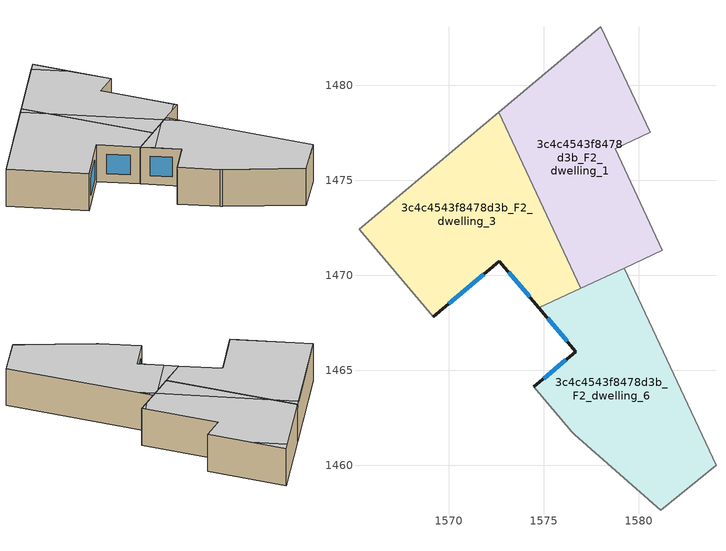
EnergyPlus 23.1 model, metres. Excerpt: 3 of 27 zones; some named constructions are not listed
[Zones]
3c4c4543f8478d3b_F2_dwelling_1
 floor to 3c4c4543f8478d3b_F1_dwelling_1 (EU_floor_Construction): 1578.01,1483.09 1580.59,1477.53 1578.75,1476.68 1581.25,1471.31 1576.95,1469.32 1572.64,1478.59 z6
 wall to 3c4c4543f8478d3b_F2_dwelling_2 (EU_wall_Construction): 1581.25,1471.31 1578.75,1476.68 1580.59,1477.53 z6:9
 wall to 3c4c4543f8478d3b_F2_dwelling_3 (EU_wall_Construction): 1572.64,1478.59 1576.95,1469.32 z6:9
 wall adiabatic (EU_wall_Construction): 1578.01,1483.09 1572.64,1478.59 z6:9
 wall to 3c4c4543f8478d3b_F2_dwelling_0 (EU_wall_Construction): 1580.59,1477.53 1578.01,1483.09 z6:9
 wall to 3c4c4543f8478d3b_F2_dwelling_6 (EU_wall_Construction): 1576.95,1469.32 1579.24,1470.38 z6:9
 wall to 3c4c4543f8478d3b_F2_dwelling_5 (EU_wall_Construction): 1579.24,1470.38 1581.25,1471.31 z6:9
 ceiling to 3c4c4543f8478d3b_F3_dwelling_3 (EU_floor_Construction): 1580.3,1470.87 1581.13,1471.57 1578.75,1476.68 1580.59,1477.53 1579.18,1480.56 1577.46,1482.62 1572.64,1478.59 1573.51,1476.71 1578.93,1470.24 z9
 ceiling to 3c4c4543f8478d3b_F3_dwelling_1 (EU_floor_Construction): 1579.18,1480.56 1578.01,1483.09 1577.46,1482.62 z9
 ceiling to 3c4c4543f8478d3b_F3_dwelling_5 (EU_floor_Construction): 1578.56,1470.06 1578.86,1470.32 1573.51,1476.71 1576.95,1469.32 z9
 ceiling to 3c4c4543f8478d3b_F3_dwelling_4 (EU_floor_Construction): 1578.93,1470.24 1578.86,1470.32 1578.56,1470.06 z9
 ceiling to 3c4c4543f8478d3b_F3_dwelling_2 (EU_floor_Construction): 1581.25,1471.31 1581.13,1471.57 1580.3,1470.87 z9
3c4c4543f8478d3b_F2_dwelling_3
 floor to 3c4c4543f8478d3b_F1_dwelling_3 (EU_floor_Construction): 1572.64,1478.59 1576.95,1469.32 1574.74,1468.29 1572.66,1470.74 1569.17,1467.81 1565.26,1472.42 z6
 wall outside (EU_wall_Construction): 1569.17,1467.81 1572.66,1470.74 1574.74,1468.29 z6:9
 wall adiabatic (EU_wall_Construction): 1572.64,1478.59 1565.26,1472.42 1569.17,1467.81 z6:9
 wall to 3c4c4543f8478d3b_F2_dwelling_6 (EU_wall_Construction): 1574.74,1468.29 1576.95,1469.31 z6:9
 window (EU_Window_Construction): 1573.15,1470.17 1574.25,1468.86 / 1569.99,1468.5 1571.84,1470.05 z6.7:8.3
 ceiling to 3c4c4543f8478d3b_F3_dwelling_5 (EU_floor_Construction): 1576.95,1469.32 1573.51,1476.71 1572.22,1478.25 1565.26,1472.42 1569.17,1467.81 1572.66,1470.74 1574.74,1468.29 z9
 ceiling to 3c4c4543f8478d3b_F3_dwelling_3 (EU_floor_Construction): 1573.51,1476.71 1572.64,1478.59 1572.22,1478.25 z9
3c4c4543f8478d3b_F2_dwelling_6
 floor to 3c4c4543f8478d3b_F1_dwelling_6 (EU_floor_Construction): 1579.24,1470.38 1584.07,1460 1581.17,1457.63 1576.63,1461.62 1576.48,1461.75 1574.46,1464.13 1576.69,1465.98 1574.74,1468.29 z6
 wall outside (EU_wall_Construction): 1574.74,1468.29 1576.69,1465.98 1574.46,1464.13 z6:9
 wall to 3c4c4543f8478d3b_F2_dwelling_5 (EU_wall_Construction): 1584.07,1460 1579.24,1470.38 z6:9
 wall adiabatic (EU_wall_Construction): 1574.46,1464.13 1576.48,1461.75 1576.63,1461.62 1581.17,1457.63 1584.07,1460 z6:9
 window (EU_Window_Construction): 1575.2,1467.75 1576.23,1466.52 / 1576.16,1465.55 1574.98,1464.56 z6.7:8.3
 ceiling to 3c4c4543f8478d3b_F3_dwelling_4 (EU_floor_Construction): 1584.07,1460 1579.78,1469.22 1578.93,1470.24 1578.56,1470.06 1575.44,1467.46 1576.69,1465.98 1574.46,1464.13 1576.48,1461.75 1581.17,1457.63 z9
 ceiling to 3c4c4543f8478d3b_F3_dwelling_3 (EU_floor_Construction): 1579.37,1470.1 1579.24,1470.38 1578.93,1470.24 1579.18,1469.94 z9
 ceiling to 3c4c4543f8478d3b_F3_dwelling_2 (EU_floor_Construction): 1579.78,1469.22 1579.37,1470.1 1579.18,1469.94 z9
 ceiling to 3c4c4543f8478d3b_F3_dwelling_5 (EU_floor_Construction): 1578.56,1470.06 1574.74,1468.29 1575.44,1467.46 z9
[HVACTEMPLATE:THERMOSTAT] Constant Heating Setpoint=20; Constant Cooling Setpoint=50
EU_HeatOnly_3c4c4543f8478d3b_F0_dwelling_0; EU_HeatOnly_3c4c4543f8478d3b_F0_dwelling_1; EU_HeatOnly_3c4c4543f8478d3b_F0_dwelling_2; EU_HeatOnly_3c4c4543f8478d3b_F0_dwelling_3; EU_HeatOnly_3c4c4543f8478d3b_F0_dwelling_4; EU_HeatOnly_3c4c4543f8478d3b_F0_dwelling_5; EU_HeatOnly_3c4c4543f8478d3b_F0_dwelling_6; EU_HeatOnly_3c4c4543f8478d3b_F1_dwelling_0; EU_HeatOnly_3c4c4543f8478d3b_F1_dwelling_1; EU_HeatOnly_3c4c4543f8478d3b_F1_dwelling_2; EU_HeatOnly_3c4c4543f8478d3b_F1_dwelling_3; EU_HeatOnly_3c4c4543f8478d3b_F1_dwelling_4; EU_HeatOnly_3c4c4543f8478d3b_F1_dwelling_5; EU_HeatOnly_3c4c4543f8478d3b_F1_dwelling_6; EU_HeatOnly_3c4c4543f8478d3b_F2_dwelling_0; EU_HeatOnly_3c4c4543f8478d3b_F2_dwelling_1; EU_HeatOnly_3c4c4543f8478d3b_F2_dwelling_2; EU_HeatOnly_3c4c4543f8478d3b_F2_dwelling_3; EU_HeatOnly_3c4c4543f8478d3b_F2_dwelling_4; EU_HeatOnly_3c4c4543f8478d3b_F2_dwelling_5; EU_HeatOnly_3c4c4543f8478d3b_F2_dwelling_6; EU_HeatOnly_3c4c4543f8478d3b_F3_dwelling_0; EU_HeatOnly_3c4c4543f8478d3b_F3_dwelling_1; EU_HeatOnly_3c4c4543f8478d3b_F3_dwelling_2; EU_HeatOnly_3c4c4543f8478d3b_F3_dwelling_3; EU_HeatOnly_3c4c4543f8478d3b_F3_dwelling_4; EU_HeatOnly_3c4c4543f8478d3b_F3_dwelling_5
[SCHEDULE:CONSTANT]
Name | Hourly Value
EU_AlwaysOn | 1
EU_CoolingOff | 0
[SCHEDULE:FILE] Column Number=1; Rows to Skip at Top=0; Number of Hours of Data=8760; Column Separator=Comma; Interpolate to Timestep=No; Minutes per Item=60; Adjust Schedule for Daylight Savings=Yes
Name | File
EU_Step8_GainSchedule_3c4c4543f8478d3b_F3_dwelling_2_f000 | ../../schedules/3c4c4543f8478d3b/3c4c4543f8478d3b_F3_dwelling_2_f000_gain.csv
EU_Step8_GainSchedule_3c4c4543f8478d3b_F3_dwelling_3_f000 | ../../schedules/3c4c4543f8478d3b/3c4c4543f8478d3b_F3_dwelling_3_f000_gain.csv
EU_Step8_GainSchedule_3c4c4543f8478d3b_F3_dwelling_4_f000 | ../../schedules/3c4c4543f8478d3b/3c4c4543f8478d3b_F3_dwelling_4_f000_gain.csv
EU_Step8_GainSchedule_3c4c4543f8478d3b_F3_dwelling_5_f000 | ../../schedules/3c4c4543f8478d3b/3c4c4543f8478d3b_F3_dwelling_5_f000_gain.csv
